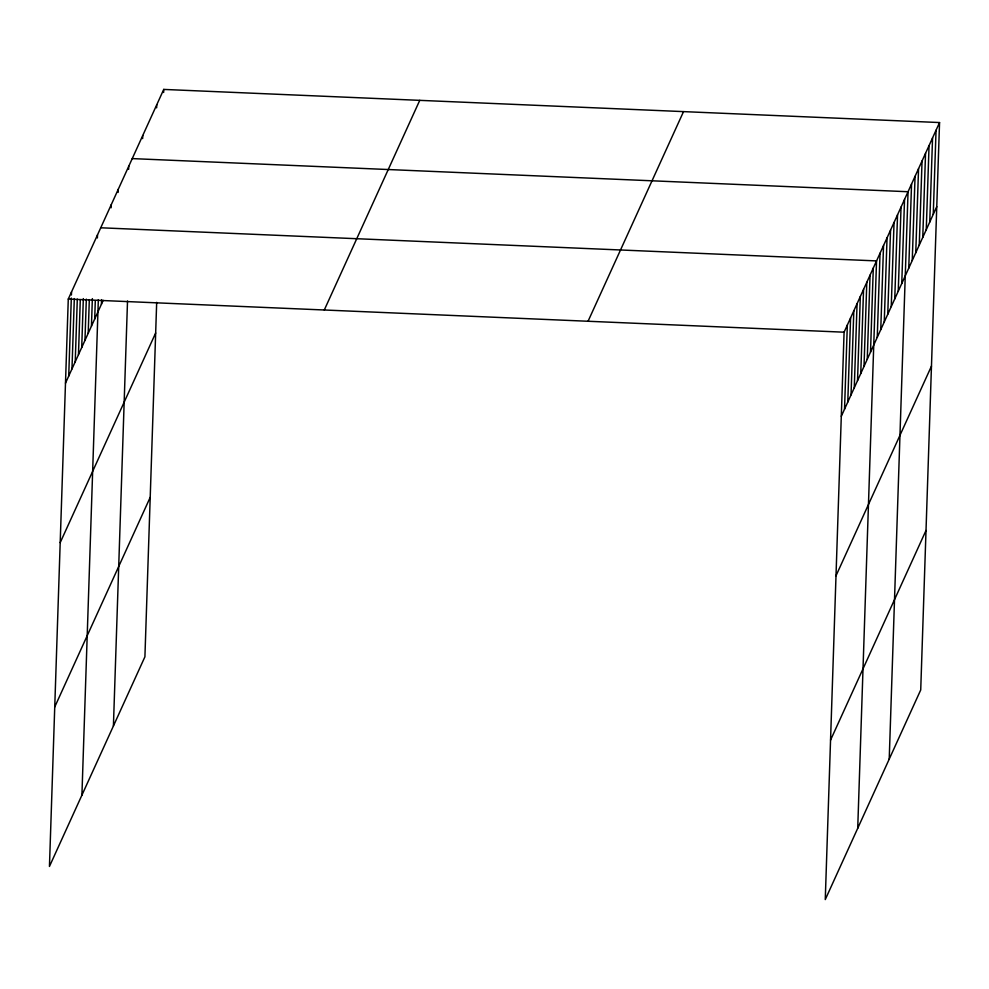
<?xml version="1.0" encoding="UTF-8"?>
<svg xmlns="http://www.w3.org/2000/svg" width="989" height="989" viewBox="0 0 989 989"><rect width="100%" height="100%" fill="white"/><g stroke="black" fill="none" stroke-linecap="round" stroke-linejoin="round"><path stroke-width="1.48" d="M939.55 122.549L844.087 332.193L825.259 899.582L920.722 689.939L939.55 122.549L163.741 89.418L68.278 299.061L49.45 866.451L144.913 656.807L156.682 302.35M68.723 376.043L71.319 298.048M71.418 294.994L71.517 291.928M71.974 368.922L74.311 298.567M75.226 361.789L77.303 299.086M78.465 354.655L80.294 299.605M81.716 347.535L83.336 298.591M84.955 340.401L86.327 299.111M88.206 333.281L89.319 299.63M91.445 326.147L92.36 298.616M94.697 319.027L95.303 300.668M97.379 237.966L97.491 234.912M81.914 795.181L98.344 299.655M101.447 304.204L101.595 299.618M111.127 207.777L111.238 204.723M118.136 192.41L118.235 189.344M128.632 169.342L128.731 166.288M113.414 726L127.519 300.99M142.639 138.596L142.737 135.542M156.633 107.85L156.744 104.785M163.642 92.472L163.741 89.418M844.532 409.174L847.326 325.06M847.783 402.041L850.577 317.926M851.034 394.92L853.816 310.806M854.273 387.787L857.067 303.672M857.525 380.666L860.306 296.552M860.764 373.533L863.558 289.418M864.015 366.412L866.797 282.298M867.254 359.279L870.048 275.165M870.505 352.146L873.299 268.031M857.723 828.3L876.538 260.911L100.73 227.779M877.255 337.336L880.037 253.221M880.754 329.646L883.536 245.532M884.253 321.969L887.046 237.855M887.751 314.279L890.545 230.165M891.25 306.59L894.044 222.476M894.748 298.901L897.542 214.786M898.259 291.211L901.041 207.097M901.758 283.534L904.539 199.419M889.222 759.119L908.05 191.73L132.242 158.599M908.755 268.155L911.549 184.041M912.254 260.466L915.048 176.351M915.752 252.776L918.546 168.662M919.263 245.099L922.045 160.984M922.762 237.409L925.543 153.295M926.26 229.72L929.054 145.606M929.759 222.031L932.553 137.916M933.257 214.341L936.051 130.239M65.484 383.176L103.19 300.359M60.193 542.652L155.656 333.009M54.741 706.974L150.204 497.331M324.293 309.99L419.756 100.346M588.059 321.252L683.535 111.609M841.293 416.307L936.756 206.664M836.002 575.783L931.465 366.14M830.55 740.106L926.013 530.463M68.278 299.061L844.087 332.193"/></g></svg>
